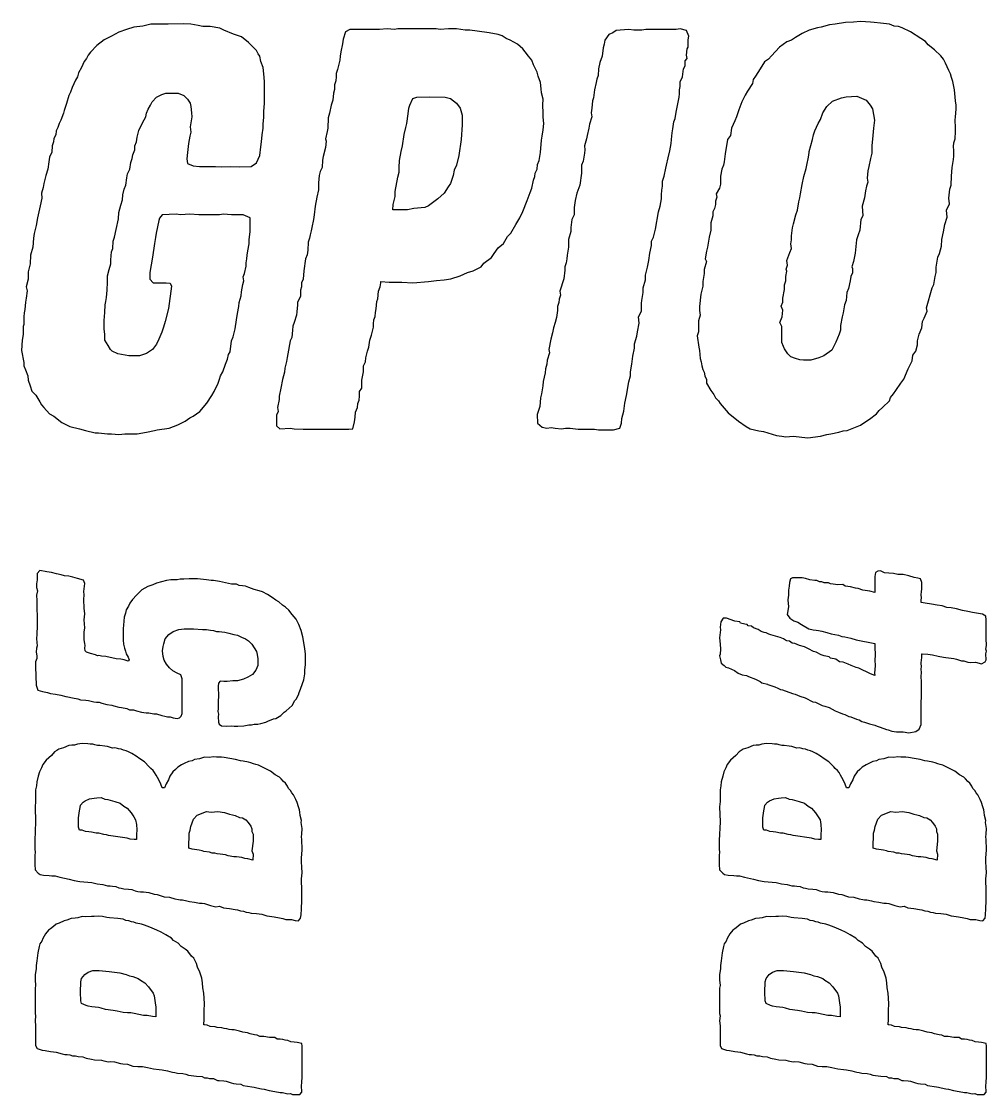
# Model space of a CAD drawing. Extents: x 21.5 to 68.8, y -31.2 to -10.6.
# Drawn here: x 46.839 to 50.42, y -31.173 to -27.191 of the extents above; entities that cross this region are included whole.
import ezdxf

# ---------------------------------------------------------------- set-up
doc = ezdxf.new("R2010")
doc.units = 0
doc.layers.add('Special_Silkscreen_Paths', color=7, linetype='CONTINUOUS')

msp = doc.modelspace()

# ---------------------------------------------------------------- linework, layer by layer
at = {"layer": 'Special_Silkscreen_Paths', "color": 7}
for points in [[(49.757464, -28.735689), (49.804031, -28.729339), (49.827314, -28.722989), (49.842131, -28.720872), (49.871764, -28.714522), (49.888697, -28.710289), (49.903514, -28.708172), (49.952198, -28.689122), (49.960664, -28.682772), (49.986064, -28.665839), (50.011464, -28.646789), (50.022048, -28.634089), (50.034748, -28.623505), (50.060148, -28.598105), (50.064381, -28.585405), (50.074964, -28.572705), (50.083431, -28.560005), (50.102481, -28.532488), (50.113064, -28.517672), (50.129998, -28.479572), (50.144815, -28.449938), (50.146931, -28.428772), (50.157515, -28.413955), (50.163865, -28.390672), (50.163865, -28.375855), (50.170215, -28.350455), (50.180798, -28.327171), (50.182915, -28.303888), (50.189265, -28.291188), (50.199848, -28.265788), (50.197731, -28.253088), (50.218898, -28.179005), (50.225248, -28.166304), (50.229481, -28.136671), (50.233715, -28.121854), (50.233715, -28.102804), (50.240065, -28.064704), (50.246415, -28.052004), (50.252765, -28.024488), (50.254881, -27.999088), (50.261231, -27.971571), (50.265465, -27.944054), (50.273931, -27.916537), (50.271815, -27.891137), (50.282398, -27.867854), (50.280281, -27.846687), (50.284515, -27.812821), (50.288748, -27.798004), (50.290865, -27.764137), (50.292981, -27.732387), (50.297215, -27.702754), (50.299331, -27.690054), (50.299331, -27.668887), (50.297215, -27.65407), (50.299331, -27.64137), (50.303565, -27.626554), (50.305681, -27.599037), (50.305681, -27.58422), (50.303565, -27.556704), (50.305681, -27.544004), (50.307798, -27.516487), (50.307798, -27.50167), (50.305681, -27.484737), (50.301448, -27.44452), (50.295098, -27.41277), (50.290865, -27.397953), (50.286631, -27.385253), (50.280281, -27.372553), (50.267581, -27.345037), (50.261231, -27.33022), (50.250648, -27.31752), (50.227365, -27.296353), (50.204081, -27.277303), (50.193498, -27.264603), (50.176565, -27.25402), (50.138464, -27.22862), (50.106714, -27.213803), (50.094014, -27.20957), (50.077081, -27.207453), (50.060148, -27.201103), (50.026281, -27.19687), (50.002998, -27.194753), (49.990298, -27.192636), (49.952198, -27.19052), (49.926797, -27.192636), (49.897164, -27.194753), (49.859064, -27.201103), (49.837897, -27.20322), (49.806147, -27.211686), (49.793447, -27.213803), (49.761697, -27.22227), (49.736297, -27.23497), (49.710897, -27.249786), (49.69608, -27.26037), (49.679147, -27.26672), (49.65163, -27.28577), (49.621997, -27.31752), (49.611414, -27.33022), (49.596597, -27.340803), (49.579664, -27.366203), (49.56273, -27.39372), (49.554264, -27.40642), (49.552147, -27.421237), (49.533097, -27.448753), (49.52463, -27.46357), (49.51193, -27.48897), (49.501347, -27.518603), (49.49288, -27.544004), (49.48653, -27.55882), (49.47383, -27.586337), (49.469597, -27.613854), (49.459013, -27.62867), (49.450547, -27.681587), (49.446313, -27.71122), (49.444197, -27.72392), (49.437847, -27.738737), (49.433613, -27.764137), (49.433613, -27.793771), (49.42938, -27.808587), (49.41668, -27.829754), (49.418797, -27.842454), (49.414563, -27.857271), (49.414563, -27.869971), (49.41033, -27.884787), (49.40398, -27.897487), (49.40398, -27.912304), (49.39763, -27.937704), (49.39763, -27.965221), (49.39128, -27.990621), (49.38493, -28.028721), (49.380697, -28.043538), (49.376463, -28.071054), (49.380697, -28.081638), (49.37223, -28.111271), (49.37223, -28.126088), (49.367997, -28.155721), (49.367997, -28.172655), (49.35953, -28.202288), (49.355297, -28.248855), (49.355297, -28.263671), (49.357413, -28.280605), (49.351063, -28.301771), (49.351063, -28.341988), (49.34683, -28.356805), (49.35318, -28.399138), (49.355297, -28.411838), (49.357413, -28.441472), (49.361647, -28.454172), (49.363763, -28.468988), (49.367997, -28.481688), (49.37223, -28.492272), (49.374347, -28.504972), (49.380697, -28.519788), (49.380697, -28.532488), (49.39763, -28.560005), (49.408213, -28.574822), (49.414563, -28.587522), (49.425147, -28.598105), (49.431497, -28.608689), (49.46113, -28.642555), (49.49923, -28.674305), (49.528864, -28.693355), (49.54368, -28.701822), (49.57543, -28.710289), (49.592364, -28.712405), (49.641047, -28.727222), (49.660097, -28.729339), (49.674914, -28.731455), (49.70243, -28.729339)], [(47.200533, -28.722989), (47.2217, -28.720872), (47.268267, -28.720872), (47.302134, -28.714522), (47.331767, -28.708172), (47.34235, -28.706055), (47.3868, -28.699705), (47.41855, -28.687005), (47.446067, -28.674305), (47.463, -28.661605), (47.4757, -28.655255), (47.501101, -28.638322), (47.526501, -28.606572), (47.545551, -28.579055), (47.554017, -28.564238), (47.568834, -28.532488), (47.573067, -28.517672), (47.577301, -28.504972), (47.585767, -28.490155), (47.596351, -28.462638), (47.602701, -28.443588), (47.606934, -28.426655), (47.613284, -28.416072), (47.617517, -28.375855), (47.623867, -28.361038), (47.632334, -28.331405), (47.636567, -28.297538), (47.640801, -28.274255), (47.645034, -28.248855), (47.647151, -28.234038), (47.653501, -28.208638), (47.655617, -28.193821), (47.659851, -28.166304), (47.664084, -28.153604), (47.661967, -28.138788), (47.666201, -28.126088), (47.672551, -28.098571), (47.672551, -28.085871), (47.674667, -28.071054), (47.676784, -28.058354), (47.678901, -28.041421), (47.683134, -28.016021), (47.683134, -27.999088), (47.687367, -27.971571), (47.687367, -27.918654), (47.661967, -27.908071), (47.617517, -27.908071), (47.587884, -27.905954), (47.573067, -27.908071), (47.496867, -27.908071), (47.463, -27.905954), (47.429134, -27.908071), (47.4122, -27.905954), (47.3614, -27.908071), (47.350817, -27.920771), (47.3487, -27.929237), (47.338117, -27.975804), (47.336, -27.992738), (47.331767, -28.013904), (47.325417, -28.064704), (47.314834, -28.121854), (47.314834, -28.147254), (47.327534, -28.159954), (47.376217, -28.159954), (47.391034, -28.162071), (47.395267, -28.172655), (47.384684, -28.255205), (47.371984, -28.303888), (47.365634, -28.325055), (47.359284, -28.344105), (47.3487, -28.369505), (47.340234, -28.388555), (47.325417, -28.407605), (47.302134, -28.422422), (47.276734, -28.430888), (47.236517, -28.430888), (47.1963, -28.424538), (47.175133, -28.413955), (47.168783, -28.407605), (47.160317, -28.392788), (47.147617, -28.373738), (47.147617, -28.352571), (47.1455, -28.331405), (47.1455, -28.299655), (47.147617, -28.270021), (47.149733, -28.242505), (47.15185, -28.229805), (47.153967, -28.214988), (47.156083, -28.187471), (47.1582, -28.157838), (47.1582, -28.134554), (47.16455, -28.111271), (47.1709, -28.090104), (47.1709, -28.075288), (47.173017, -28.045654), (47.17725, -28.032954), (47.179367, -28.005438), (47.1836, -27.990621), (47.18995, -27.963104), (47.198417, -27.922887), (47.200533, -27.899604), (47.206883, -27.872087), (47.213233, -27.853037), (47.21535, -27.833987), (47.219583, -27.812821), (47.225933, -27.798004), (47.230167, -27.770487), (47.232283, -27.755671), (47.24075, -27.738737), (47.244983, -27.713337), (47.249217, -27.69852), (47.251333, -27.68582), (47.2598, -27.66677), (47.2598, -27.651954), (47.26615, -27.637137), (47.268267, -27.620204), (47.274617, -27.594804), (47.287317, -27.567287), (47.300017, -27.544004), (47.302134, -27.531303), (47.308484, -27.516487), (47.31695, -27.50167), (47.3233, -27.48897), (47.340234, -27.472037), (47.359284, -27.461453), (47.3741, -27.45722), (47.420667, -27.45722), (47.441834, -27.465687), (47.454534, -27.478387), (47.465117, -27.493203), (47.467234, -27.505903), (47.46935, -27.529187), (47.471467, -27.544004), (47.465117, -27.582104), (47.467234, -27.601154), (47.463, -27.61597), (47.458767, -27.643487), (47.454534, -27.677354), (47.452417, -27.700637), (47.454534, -27.71757), (47.4757, -27.726037), (47.498984, -27.728154), (47.558251, -27.728154), (47.579417, -27.73027), (47.613284, -27.728154), (47.649267, -27.73027), (47.691601, -27.728154), (47.710651, -27.715454), (47.723351, -27.687937), (47.727584, -27.656187), (47.729701, -27.637137), (47.731818, -27.611737), (47.736051, -27.586337), (47.736051, -27.57152), (47.738168, -27.54612), (47.738168, -27.522837), (47.740284, -27.49532), (47.740284, -27.41277), (47.738168, -27.385253), (47.736051, -27.36197), (47.727584, -27.338687), (47.723351, -27.319636), (47.717001, -27.31117), (47.710651, -27.29847), (47.681017, -27.268836), (47.655617, -27.24767), (47.625984, -27.237086), (47.590001, -27.22227), (47.575184, -27.21592), (47.539201, -27.20957), (47.511684, -27.20957), (47.494751, -27.205336), (47.467234, -27.201103), (47.439717, -27.198986), (47.382567, -27.201103), (47.319067, -27.201103), (47.289434, -27.207453), (47.255567, -27.211686), (47.22805, -27.220153), (47.200533, -27.230736), (47.173017, -27.245553), (47.1455, -27.258253), (47.117983, -27.27942), (47.0947, -27.30482), (47.086233, -27.315403), (47.079883, -27.328103), (47.071417, -27.338687), (47.060833, -27.36197), (47.05025, -27.38102), (47.046016, -27.395837), (47.039666, -27.408537), (47.026966, -27.436053), (47.020616, -27.452987), (47.014266, -27.465687), (47.0058, -27.49532), (46.997333, -27.52072), (46.995216, -27.531303), (46.984633, -27.556704), (46.978283, -27.569404), (46.97405, -27.58422), (46.9677, -27.59692), (46.965583, -27.611737), (46.959233, -27.624437), (46.957116, -27.637137), (46.952883, -27.651954), (46.950766, -27.675237), (46.9423, -27.694287), (46.940183, -27.71122), (46.93595, -27.738737), (46.9296, -27.762021), (46.921133, -27.791654), (46.919016, -27.806471), (46.912666, -27.827637), (46.914783, -27.846687), (46.908433, -27.874204), (46.89785, -27.918654), (46.893616, -27.948287), (46.88515, -27.977921), (46.883033, -27.994854), (46.880916, -28.028721), (46.87245, -28.058354), (46.870333, -28.090104), (46.863983, -28.119738), (46.863983, -28.147254), (46.855516, -28.174771), (46.85975, -28.189588), (46.855516, -28.217105), (46.8534, -28.231921), (46.851283, -28.259438), (46.849166, -28.272138), (46.84705, -28.286955), (46.84705, -28.314471), (46.844933, -28.322938), (46.844933, -28.352571), (46.840699, -28.373738), (46.838583, -28.411838), (46.84705, -28.456288), (46.84705, -28.468988), (46.8534, -28.483805), (46.861866, -28.504972), (46.863983, -28.521905), (46.870333, -28.543072), (46.876683, -28.562122), (46.8915, -28.576938), (46.906316, -28.602339), (46.912666, -28.612922), (46.921133, -28.623505), (46.9423, -28.646789), (46.959233, -28.655255), (46.988866, -28.678539), (47.0185, -28.693355), (47.054483, -28.701822), (47.07565, -28.708172), (47.111633, -28.716639), (47.124333, -28.716639), (47.1582, -28.720872), (47.173017, -28.720872)], [(47.884218, -28.703939), (48.053551, -28.703939), (48.068368, -28.701822), (48.074718, -28.676422), (48.076835, -28.659489), (48.078951, -28.640439), (48.085301, -28.623505), (48.087418, -28.608689), (48.091651, -28.595989), (48.093768, -28.581172), (48.093768, -28.564238), (48.102235, -28.551538), (48.102235, -28.521905), (48.108585, -28.490155), (48.108585, -28.468988), (48.114935, -28.454172), (48.117051, -28.439355), (48.123401, -28.413955), (48.127635, -28.399138), (48.131868, -28.373738), (48.138218, -28.354688), (48.144568, -28.325055), (48.144568, -28.312355), (48.146685, -28.297538), (48.150918, -28.284838), (48.153035, -28.270021), (48.155151, -28.257321), (48.157268, -28.229805), (48.161501, -28.219221), (48.163618, -28.191705), (48.169968, -28.174771), (48.172085, -28.159954), (48.172085, -28.155721), (48.203835, -28.157838), (48.250401, -28.157838), (48.290618, -28.159954), (48.349885, -28.155721), (48.379518, -28.151488), (48.407035, -28.149371), (48.432435, -28.145138), (48.466302, -28.134554), (48.493819, -28.121854), (48.514985, -28.115504), (48.544619, -28.100688), (48.555202, -28.087988), (48.582719, -28.066821), (48.593302, -28.052004), (48.608119, -28.030838), (48.627169, -28.013904), (48.641985, -27.988504), (48.654685, -27.975804), (48.673735, -27.944054), (48.688552, -27.918654), (48.699136, -27.895371), (48.716069, -27.855154), (48.726652, -27.825521), (48.733002, -27.808587), (48.739352, -27.778954), (48.743586, -27.766254), (48.745702, -27.753554), (48.752052, -27.738737), (48.754169, -27.721804), (48.760519, -27.706987), (48.764752, -27.677354), (48.768986, -27.630787), (48.771102, -27.61597), (48.775336, -27.592687), (48.777452, -27.569404), (48.775336, -27.54612), (48.775336, -27.531303), (48.773219, -27.499553), (48.775336, -27.478387), (48.768986, -27.455103), (48.766869, -27.440287), (48.764752, -27.417003), (48.756286, -27.39372), (48.752052, -27.378903), (48.739352, -27.351387), (48.733002, -27.334453), (48.720302, -27.319636), (48.707602, -27.302703), (48.699136, -27.29212), (48.680085, -27.275186), (48.652569, -27.26037), (48.637752, -27.25402), (48.622935, -27.243436), (48.608119, -27.239203), (48.574252, -27.232853), (48.529802, -27.226503), (48.502285, -27.22227), (48.485352, -27.22227), (48.453602, -27.218036), (48.423968, -27.218036), (48.392218, -27.220153), (48.377402, -27.218036), (48.235585, -27.218036), (48.222885, -27.220153), (48.195368, -27.218036), (48.167851, -27.220153), (48.057785, -27.220153), (48.040851, -27.22862), (48.032384, -27.256136), (48.030268, -27.27307), (48.023918, -27.302703), (48.021801, -27.319636), (48.019684, -27.334453), (48.011218, -27.36832), (48.006984, -27.383137), (48.006984, -27.395837), (48.004868, -27.410653), (48.000634, -27.42547), (48.000634, -27.442403), (47.996401, -27.45722), (47.994284, -27.48262), (47.987934, -27.50167), (47.981584, -27.531303), (47.977351, -27.548237), (47.975234, -27.586337), (47.973118, -27.599037), (47.966768, -27.626554), (47.968884, -27.63502), (47.966768, -27.658304), (47.958301, -27.69217), (47.956184, -27.70487), (47.954068, -27.732387), (47.947718, -27.747204), (47.943484, -27.762021), (47.941368, -27.789537), (47.941368, -27.814937), (47.935018, -27.842454), (47.928668, -27.876321), (47.924434, -27.908071), (47.922318, -27.925004), (47.915968, -27.954637), (47.913851, -27.967338), (47.909618, -27.982154), (47.907501, -27.994854), (47.903268, -28.009671), (47.901151, -28.039304), (47.899034, -28.056238), (47.892684, -28.071054), (47.886334, -28.115504), (47.884218, -28.147254), (47.877868, -28.159954), (47.877868, -28.174771), (47.873634, -28.187471), (47.873634, -28.210755), (47.863051, -28.231921), (47.863051, -28.242505), (47.860934, -28.267905), (47.858818, -28.280605), (47.850351, -28.308121), (47.846118, -28.320821), (47.844001, -28.335638), (47.841884, -28.363155), (47.835534, -28.375855), (47.827067, -28.424538), (47.824951, -28.437238), (47.822834, -28.452055), (47.816484, -28.477455), (47.814367, -28.492272), (47.808017, -28.519788), (47.801667, -28.551538), (47.795317, -28.581172), (47.795317, -28.593872), (47.788967, -28.623505), (47.791084, -28.638322), (47.784734, -28.651022), (47.784734, -28.691239), (47.797434, -28.701822), (47.835534, -28.699705), (47.850351, -28.701822)], [(48.980649, -28.706055), (49.035682, -28.706055), (49.058966, -28.699705), (49.065316, -28.680655), (49.067432, -28.663722), (49.073782, -28.636205), (49.078016, -28.606572), (49.084366, -28.579055), (49.092832, -28.528255), (49.099182, -28.504972), (49.099182, -28.490155), (49.103416, -28.462638), (49.107649, -28.433005), (49.113999, -28.403372), (49.113999, -28.386438), (49.122466, -28.358921), (49.124583, -28.341988), (49.130933, -28.310238), (49.128816, -28.286955), (49.139399, -28.265788), (49.139399, -28.236155), (49.141516, -28.225571), (49.145749, -28.195938), (49.145749, -28.179005), (49.154216, -28.149371), (49.154216, -28.132438), (49.162683, -28.102804), (49.166916, -28.077404), (49.171149, -28.049888), (49.177499, -28.022371), (49.177499, -28.005438), (49.183849, -27.990621), (49.192316, -27.960988), (49.202899, -27.897487), (49.209249, -27.876321), (49.213483, -27.848804), (49.213483, -27.833987), (49.215599, -27.817054), (49.217716, -27.802237), (49.217716, -27.783187), (49.224066, -27.764137), (49.230416, -27.734504), (49.232533, -27.72392), (49.238883, -27.696404), (49.245233, -27.671004), (49.249466, -27.643487), (49.251583, -27.62867), (49.253699, -27.60327), (49.255816, -27.588454), (49.260049, -27.563054), (49.264283, -27.550354), (49.268516, -27.52707), (49.279099, -27.472037), (49.281216, -27.459337), (49.281216, -27.44452), (49.283333, -27.43182), (49.283333, -27.414887), (49.291799, -27.395837), (49.296033, -27.366203), (49.302383, -27.35562), (49.302383, -27.33657), (49.308733, -27.328103), (49.306616, -27.315403), (49.308733, -27.29212), (49.312966, -27.28577), (49.312966, -27.258253), (49.315083, -27.245553), (49.306616, -27.224386), (49.283333, -27.218036), (49.268516, -27.220153), (49.156333, -27.220153), (49.141516, -27.22227), (49.111883, -27.22227), (49.092832, -27.220153), (49.061082, -27.22227), (49.046266, -27.224386), (49.033566, -27.232853), (49.018749, -27.239203), (49.003932, -27.26037), (49.001816, -27.275186), (48.997582, -27.287886), (48.993349, -27.319636), (48.984882, -27.34292), (48.980649, -27.366203), (48.978532, -27.391603), (48.974299, -27.404303), (48.972182, -27.417003), (48.965832, -27.44452), (48.961599, -27.474153), (48.957366, -27.484737), (48.955249, -27.512253), (48.953132, -27.529187), (48.955249, -27.544004), (48.946782, -27.57152), (48.944666, -27.586337), (48.938316, -27.613854), (48.936199, -27.626554), (48.927732, -27.651954), (48.929849, -27.66677), (48.927732, -27.67947), (48.923499, -27.709104), (48.917149, -27.72392), (48.917149, -27.753554), (48.910799, -27.798004), (48.900216, -27.827637), (48.893865, -27.855154), (48.889632, -27.880554), (48.889632, -27.908071), (48.881165, -27.925004), (48.876932, -27.954637), (48.876932, -27.969454), (48.868465, -27.999088), (48.868465, -28.028721), (48.864232, -28.058354), (48.862115, -28.071054), (48.859999, -28.085871), (48.855765, -28.100688), (48.855765, -28.113388), (48.851532, -28.145138), (48.836715, -28.191705), (48.838832, -28.206521), (48.834599, -28.221338), (48.832482, -28.234038), (48.828249, -28.248855), (48.828249, -28.263671), (48.824015, -28.289071), (48.819782, -28.308121), (48.813432, -28.327171), (48.809199, -28.346221), (48.802849, -28.369505), (48.796499, -28.407605), (48.798615, -28.420305), (48.790149, -28.447822), (48.788032, -28.462638), (48.783799, -28.479572), (48.781682, -28.494388), (48.775332, -28.526138), (48.773215, -28.543072), (48.768982, -28.572705), (48.764749, -28.587522), (48.762632, -28.619272), (48.752049, -28.648905), (48.754165, -28.680655), (48.771099, -28.695472), (48.788032, -28.699705), (48.804965, -28.697589), (48.819782, -28.699705), (48.843065, -28.701822), (48.857882, -28.699705), (48.874815, -28.699705), (48.904449, -28.703939), (48.965832, -28.703939)], [(48.216535, -27.889021), (48.218651, -27.869971), (48.225001, -27.840337), (48.225001, -27.821287), (48.235585, -27.768371), (48.239818, -27.749321), (48.239818, -27.732387), (48.241935, -27.706987), (48.248285, -27.67312), (48.252518, -27.651954), (48.258868, -27.60962), (48.265218, -27.58422), (48.269452, -27.569404), (48.273685, -27.53342), (48.275802, -27.512253), (48.280035, -27.50167), (48.290618, -27.47627), (48.305435, -27.472037), (48.354118, -27.46992), (48.411268, -27.472037), (48.430318, -27.47627), (48.453602, -27.493203), (48.466302, -27.512253), (48.474769, -27.537654), (48.474769, -27.573637), (48.470535, -27.62867), (48.462068, -27.687937), (48.453602, -27.72392), (48.445135, -27.74297), (48.440902, -27.762021), (48.430318, -27.791654), (48.421852, -27.804354), (48.407035, -27.827637), (48.383752, -27.848804), (48.349885, -27.874204), (48.335068, -27.880554), (48.294852, -27.884787), (48.271568, -27.889021)], [(49.740531, -28.447822), (49.727831, -28.445705), (49.710897, -28.441472), (49.693964, -28.435122), (49.68338, -28.424538), (49.67068, -28.405488), (49.666447, -28.397022), (49.660097, -28.382205), (49.660097, -28.322938), (49.653747, -28.308121), (49.662214, -28.286955), (49.66433, -28.261555), (49.65798, -28.246738), (49.66433, -28.231921), (49.66433, -28.217105), (49.67068, -28.185355), (49.67068, -28.168421), (49.674914, -28.153604), (49.674914, -28.136671), (49.679147, -28.117621), (49.67703, -28.109154), (49.681264, -28.094338), (49.679147, -28.077404), (49.68973, -28.047771), (49.69608, -28.032954), (49.693964, -28.016021), (49.69608, -28.001204), (49.69608, -27.986388), (49.700314, -27.956754), (49.704547, -27.941937), (49.713014, -27.908071), (49.719364, -27.891137), (49.723597, -27.859387), (49.727831, -27.844571), (49.729947, -27.829754), (49.736297, -27.795887), (49.742647, -27.766254), (49.751114, -27.73662), (49.753231, -27.72392), (49.759581, -27.694287), (49.761697, -27.677354), (49.761697, -27.67312), (49.774397, -27.62867), (49.778631, -27.611737), (49.782864, -27.59692), (49.795564, -27.569404), (49.804031, -27.554587), (49.812497, -27.529187), (49.827314, -27.505903), (49.848481, -27.486853), (49.882347, -27.474153), (49.899281, -27.46992), (49.939498, -27.467803), (49.973364, -27.48262), (49.988181, -27.50167), (49.996648, -27.51437), (50.005114, -27.556704), (50.000881, -27.586337), (49.998764, -27.613854), (49.994531, -27.651954), (49.994531, -27.67947), (49.990298, -27.69852), (49.983948, -27.728154), (49.979714, -27.745087), (49.977598, -27.772604), (49.979714, -27.787421), (49.975481, -27.802237), (49.971248, -27.819171), (49.967014, -27.844571), (49.958548, -27.876321), (49.960664, -27.912304), (49.954314, -27.925004), (49.950081, -27.965221), (49.943731, -27.982154), (49.937381, -28.001204), (49.933148, -28.049888), (49.926797, -28.081638), (49.920447, -28.100688), (49.922564, -28.107038), (49.922564, -28.123971), (49.916214, -28.136671), (49.914097, -28.153604), (49.907747, -28.181121), (49.901397, -28.195938), (49.899281, -28.225571), (49.892931, -28.242505), (49.888697, -28.272138), (49.884464, -28.286955), (49.878114, -28.318705), (49.878114, -28.335638), (49.873881, -28.350455), (49.861181, -28.380088), (49.846364, -28.409722), (49.816731, -28.430888), (49.797681, -28.439355), (49.768047, -28.447822)], [(47.893111, -29.578124), (47.893111, -29.538613), (47.890289, -29.517446), (47.883233, -29.473702), (47.876178, -29.451124), (47.867711, -29.428546), (47.857833, -29.408791), (47.843722, -29.391857), (47.831022, -29.374924), (47.818322, -29.363635), (47.807033, -29.35658), (47.794333, -29.34388), (47.783045, -29.338235), (47.768933, -29.328358), (47.752, -29.317069), (47.733656, -29.307191), (47.720956, -29.302958), (47.702611, -29.298724), (47.682856, -29.291669), (47.670156, -29.286024), (47.658867, -29.284613), (47.646167, -29.283202), (47.636289, -29.278969), (47.617945, -29.278969), (47.595367, -29.273324), (47.5742, -29.269091), (47.551622, -29.264858), (47.543156, -29.264858), (47.524811, -29.262035), (47.492356, -29.259213), (47.461311, -29.259213), (47.441556, -29.260624), (47.427445, -29.260624), (47.416156, -29.262035), (47.393578, -29.262035), (47.376645, -29.264858), (47.3583, -29.270502), (47.339956, -29.274735), (47.325845, -29.281791), (47.3075, -29.287435), (47.284923, -29.300135), (47.265167, -29.319891), (47.251056, -29.335413), (47.241178, -29.349524), (47.235534, -29.360813), (47.227067, -29.373513), (47.224245, -29.386213), (47.220012, -29.401735), (47.217189, -29.431369), (47.215778, -29.442657), (47.215778, -29.486402), (47.217189, -29.501924), (47.221423, -29.516035), (47.224245, -29.527324), (47.227067, -29.537202), (47.234123, -29.549902), (47.238356, -29.55978), (47.234123, -29.564013), (47.220012, -29.55978), (47.207312, -29.556957), (47.190378, -29.555546), (47.152278, -29.54708), (47.135345, -29.545668), (47.125467, -29.542846), (47.121234, -29.544257), (47.112767, -29.541435), (47.094423, -29.535791), (47.080312, -29.531557), (47.074667, -29.525913), (47.073256, -29.516035), (47.074667, -29.506157), (47.073256, -29.499102), (47.071845, -29.484991), (47.071845, -29.456769), (47.073256, -29.441246), (47.071845, -29.411613), (47.073256, -29.389035), (47.071845, -29.367869), (47.070434, -29.335413), (47.071845, -29.31848), (47.070434, -29.30578), (47.073256, -29.276146), (47.069023, -29.263446), (47.046445, -29.257802), (47.029512, -29.252158), (47.01399, -29.249335), (46.998467, -29.247924), (46.985767, -29.243691), (46.968834, -29.240869), (46.95049, -29.235224), (46.932145, -29.232402), (46.906745, -29.228169), (46.896867, -29.239458), (46.896867, -29.262035), (46.894045, -29.277558), (46.894045, -29.291669), (46.898279, -29.302958), (46.894045, -29.319891), (46.895456, -29.339646), (46.895456, -29.373513), (46.896867, -29.393269), (46.896867, -29.444069), (46.895456, -29.452535), (46.895456, -29.465235), (46.894045, -29.480757), (46.895456, -29.494868), (46.896867, -29.507568), (46.894045, -29.516035), (46.892634, -29.531557), (46.895456, -29.544257), (46.895456, -29.554135), (46.891223, -29.566835), (46.891223, -29.58518), (46.892634, -29.652913), (46.89969, -29.672668), (46.916623, -29.676902), (46.934967, -29.681135), (46.946256, -29.683957), (46.964601, -29.686779), (46.984356, -29.691013), (47.002701, -29.695246), (47.011167, -29.696657), (47.028101, -29.700891), (47.047856, -29.703713), (47.057734, -29.707946), (47.07749, -29.709357), (47.087367, -29.710768), (47.107123, -29.715002), (47.117001, -29.716413), (47.126878, -29.716413), (47.136756, -29.720646), (47.155101, -29.724879), (47.173445, -29.727702), (47.181912, -29.730524), (47.200256, -29.734757), (47.210134, -29.736168), (47.229889, -29.740402), (47.239767, -29.744635), (47.253878, -29.744635), (47.265167, -29.748868), (47.283512, -29.753102), (47.301856, -29.755924), (47.311734, -29.755924), (47.330078, -29.760157), (47.339956, -29.760157), (47.359712, -29.765802), (47.371, -29.768624), (47.380878, -29.771446), (47.390756, -29.771446), (47.402045, -29.774268), (47.416156, -29.77709), (47.424623, -29.774268), (47.431678, -29.768624), (47.4345, -29.758746), (47.4345, -29.630335), (47.430267, -29.614813), (47.416156, -29.609168), (47.400634, -29.600702), (47.387934, -29.589413), (47.376645, -29.575302), (47.368178, -29.561191), (47.363945, -29.54708), (47.362534, -29.525913), (47.363945, -29.510391), (47.366767, -29.500513), (47.372412, -29.482169), (47.385112, -29.465235), (47.402045, -29.453946), (47.423211, -29.446891), (47.442967, -29.444069), (47.476834, -29.444069), (47.5107, -29.446891), (47.524811, -29.446891), (47.540334, -29.449713), (47.551622, -29.451124), (47.562911, -29.453946), (47.572789, -29.453946), (47.582667, -29.455357), (47.593956, -29.456769), (47.608067, -29.461002), (47.626411, -29.465235), (47.640522, -29.468057), (47.654634, -29.475113), (47.670156, -29.482169), (47.681445, -29.489224), (47.694145, -29.501924), (47.702611, -29.514624), (47.711078, -29.528735), (47.7139, -29.540024), (47.715311, -29.555546), (47.715311, -29.580946), (47.708256, -29.59788), (47.695556, -29.613402), (47.678622, -29.62328), (47.6631, -29.631746), (47.640522, -29.637391), (47.623589, -29.637391), (47.602422, -29.640213), (47.589722, -29.640213), (47.575611, -29.638802), (47.569967, -29.645857), (47.568556, -29.657146), (47.568556, -29.665613), (47.569967, -29.688191), (47.569967, -29.698068), (47.568556, -29.709357), (47.568556, -29.740402), (47.567145, -29.751691), (47.569967, -29.761568), (47.568556, -29.771446), (47.569967, -29.791202), (47.572789, -29.798257), (47.581256, -29.803902), (47.5996, -29.805313), (47.616534, -29.803902), (47.627822, -29.805313), (47.641934, -29.805313), (47.664511, -29.803902), (47.682856, -29.801079), (47.692733, -29.801079), (47.702611, -29.798257), (47.715311, -29.798257), (47.7266, -29.795435), (47.744945, -29.791202), (47.753411, -29.786968), (47.774578, -29.778502), (47.783045, -29.77709), (47.801389, -29.765802), (47.814089, -29.753102), (47.821144, -29.748868), (47.843722, -29.729113), (47.8536, -29.710768), (47.857833, -29.705124), (47.8663, -29.689602), (47.869122, -29.681135), (47.874767, -29.668435), (47.881822, -29.647268), (47.886056, -29.633157), (47.890289, -29.611991), (47.890289, -29.596468)], [(50.016834, -29.23099), (50.008367, -29.235224), (50.005545, -29.250746), (50.005545, -29.310013), (49.9872, -29.304368), (49.978734, -29.302957), (49.9618, -29.301546), (49.943456, -29.29449), (49.933578, -29.293079), (49.915234, -29.288846), (49.895478, -29.286024), (49.887012, -29.280379), (49.868667, -29.28179), (49.851734, -29.278968), (49.841856, -29.277557), (49.833389, -29.273324), (49.817867, -29.273324), (49.8094, -29.270501), (49.800934, -29.270501), (49.791056, -29.264857), (49.782589, -29.264857), (49.764245, -29.262035), (49.748723, -29.257801), (49.736023, -29.254979), (49.700745, -29.254979), (49.692278, -29.259213), (49.689456, -29.271913), (49.688045, -29.286024), (49.685223, -29.301546), (49.685223, -29.31989), (49.682401, -29.336824), (49.685223, -29.362224), (49.680989, -29.391857), (49.690867, -29.404557), (49.704978, -29.414435), (49.720501, -29.420079), (49.733201, -29.428546), (49.761423, -29.444068), (49.776945, -29.448301), (49.788234, -29.449712), (49.7967, -29.451124), (49.8094, -29.452535), (49.827745, -29.458179), (49.843267, -29.462412), (49.871489, -29.468057), (49.882778, -29.47229), (49.894067, -29.473701), (49.916645, -29.479346), (49.9364, -29.48499), (50.005545, -29.499101), (50.005545, -29.51039), (50.006956, -29.542846), (50.005545, -29.559779), (50.006956, -29.582357), (50.004134, -29.609168), (50.005545, -29.617634), (49.990023, -29.61199), (49.946278, -29.590823), (49.9364, -29.588001), (49.918056, -29.580946), (49.906767, -29.575301), (49.888423, -29.568246), (49.874312, -29.566835), (49.861612, -29.556957), (49.841856, -29.552723), (49.836212, -29.54849), (49.817867, -29.544257), (49.806578, -29.541435), (49.788234, -29.531557), (49.778356, -29.528735), (49.760012, -29.518857), (49.744489, -29.511801), (49.726145, -29.506157), (49.709212, -29.499101), (49.699334, -29.49769), (49.689456, -29.490635), (49.679578, -29.489223), (49.673934, -29.486401), (49.666878, -29.482168), (49.654178, -29.476523), (49.620312, -29.466646), (49.611845, -29.463824), (49.601967, -29.45959), (49.594912, -29.458179), (49.583623, -29.453946), (49.572334, -29.44689), (49.555401, -29.441246), (49.548345, -29.43419), (49.535645, -29.432779), (49.531412, -29.428546), (49.522945, -29.427135), (49.507423, -29.422901), (49.504601, -29.418668), (49.486256, -29.415846), (49.455212, -29.404557), (49.442512, -29.404557), (49.434045, -29.418668), (49.431223, -29.438424), (49.432634, -29.448301), (49.429812, -29.477935), (49.431223, -29.501923), (49.432634, -29.520268), (49.431223, -29.538612), (49.429812, -29.544257), (49.432634, -29.559779), (49.435456, -29.572479), (49.446745, -29.580946), (49.45239, -29.58659), (49.462267, -29.589412), (49.484845, -29.59929), (49.498956, -29.609168), (49.513067, -29.614812), (49.530001, -29.617634), (49.537056, -29.621868), (49.562456, -29.631746), (49.580801, -29.640212), (49.586445, -29.644446), (49.607612, -29.65009), (49.609023, -29.651501), (49.627367, -29.657146), (49.634423, -29.659968), (49.645712, -29.664201), (49.655589, -29.669846), (49.662645, -29.671257), (49.700745, -29.683957), (49.710623, -29.686779), (49.727556, -29.693834), (49.747312, -29.70089), (49.775534, -29.715001), (49.785412, -29.716412), (49.810812, -29.729112), (49.820689, -29.731934), (49.836212, -29.736168), (49.858789, -29.748868), (49.871489, -29.753101), (49.8856, -29.760157), (49.894067, -29.762979), (49.909589, -29.770034), (49.916645, -29.771445), (49.937811, -29.779912), (49.947689, -29.782734), (49.957567, -29.788379), (49.967445, -29.791201), (49.985789, -29.796845), (50.005545, -29.80249), (50.014011, -29.805312), (50.0253, -29.809545), (50.049289, -29.818012), (50.054934, -29.819423), (50.069045, -29.823657), (50.085978, -29.826479), (50.111378, -29.826479), (50.132545, -29.830712), (50.157945, -29.825068), (50.170645, -29.816601), (50.1777, -29.799668), (50.1777, -29.720646), (50.179111, -29.693834), (50.179111, -29.643034), (50.1777, -29.619046), (50.179111, -29.609168), (50.1777, -29.592235), (50.179111, -29.58659), (50.1777, -29.571068), (50.180522, -29.551312), (50.180522, -29.537201), (50.181934, -29.537201), (50.2031, -29.538612), (50.220033, -29.541435), (50.2412, -29.545668), (50.260956, -29.549901), (50.269422, -29.551312), (50.299056, -29.554135), (50.308933, -29.556957), (50.327278, -29.562601), (50.335745, -29.562601), (50.351267, -29.568246), (50.359733, -29.569657), (50.379489, -29.568246), (50.402067, -29.57389), (50.414767, -29.566835), (50.419, -29.559779), (50.417589, -29.537201), (50.420411, -29.527323), (50.417589, -29.520268), (50.420411, -29.506157), (50.419, -29.480757), (50.419, -29.411612), (50.417589, -29.397501), (50.404889, -29.390446), (50.3682, -29.38339), (50.351267, -29.380568), (50.331511, -29.376335), (50.308933, -29.37069), (50.289178, -29.366457), (50.273656, -29.365046), (50.255311, -29.359401), (50.236967, -29.356579), (50.2158, -29.352346), (50.193222, -29.349524), (50.1777, -29.346701), (50.1777, -29.336824), (50.179111, -29.331179), (50.1777, -29.317068), (50.179111, -29.30719), (50.180522, -29.295901), (50.180522, -29.271913), (50.174878, -29.259213), (50.165, -29.25639), (50.1523, -29.253568), (50.132545, -29.247924), (50.111378, -29.242279), (50.091622, -29.242279), (50.074689, -29.239457), (50.057756, -29.238046), (50.042234, -29.236635), (50.026711, -29.229579)], [(47.880411, -30.349999), (47.879, -30.328832), (47.879, -30.324599), (47.877589, -30.31331), (47.877589, -30.293555), (47.879, -30.282266), (47.880411, -30.263921), (47.879, -30.225821), (47.877589, -30.215943), (47.879, -30.206066), (47.880411, -30.184899), (47.876178, -30.163732), (47.877589, -30.155266), (47.873356, -30.136921), (47.871944, -30.124221), (47.870533, -30.115755), (47.8663, -30.104466), (47.862067, -30.088944), (47.856422, -30.077655), (47.852189, -30.067777), (47.847956, -30.060721), (47.842311, -30.053666), (47.836667, -30.043788), (47.829611, -30.036732), (47.825378, -30.028266), (47.818322, -30.016977), (47.811267, -30.011333), (47.8028, -30.001455), (47.795745, -29.994399), (47.780222, -29.985933), (47.763289, -29.973233), (47.718133, -29.950655), (47.708256, -29.947833), (47.699789, -29.94501), (47.689911, -29.942188), (47.681445, -29.939366), (47.661689, -29.935133), (47.651811, -29.933721), (47.633467, -29.929488), (47.6123, -29.925255), (47.591134, -29.922433), (47.581256, -29.921021), (47.562911, -29.921021), (47.550211, -29.91961), (47.5361, -29.922433), (47.517756, -29.921021), (47.499411, -29.926666), (47.481067, -29.929488), (47.4726, -29.933721), (47.458489, -29.936544), (47.442967, -29.943599), (47.433089, -29.949244), (47.418978, -29.95771), (47.410511, -29.966177), (47.400634, -29.974644), (47.389345, -29.991577), (47.3837, -30.004277), (47.375234, -30.019799), (47.369589, -30.03391), (47.361123, -30.03391), (47.355478, -30.02121), (47.348423, -30.004277), (47.338545, -29.987344), (47.3329, -29.977466), (47.327256, -29.97041), (47.318789, -29.963355), (47.313145, -29.956299), (47.2948, -29.937955), (47.277867, -29.926666), (47.263756, -29.916788), (47.248234, -29.90691), (47.235534, -29.901266), (47.227067, -29.897033), (47.217189, -29.89421), (47.208723, -29.891388), (47.198845, -29.889977), (47.194612, -29.888566), (47.184734, -29.885744), (47.176267, -29.887155), (47.157923, -29.88151), (47.148045, -29.880099), (47.129701, -29.877277), (47.121234, -29.877277), (47.111356, -29.874455), (47.10289, -29.873044), (47.093012, -29.873044), (47.084545, -29.871633), (47.063378, -29.870222), (47.046445, -29.873044), (47.035156, -29.875866), (47.025278, -29.875866), (47.01399, -29.877277), (46.994234, -29.885744), (46.977301, -29.891388), (46.970245, -29.895621), (46.961779, -29.901266), (46.95049, -29.913966), (46.930734, -29.93231), (46.918034, -29.947833), (46.91239, -29.960533), (46.905334, -29.974644), (46.901101, -29.991577), (46.895456, -30.012744), (46.894045, -30.026855), (46.891223, -30.042377), (46.891223, -30.08471), (46.889812, -30.104466), (46.891223, -30.16091), (46.888401, -30.230055), (46.888401, -30.259688), (46.889812, -30.27521), (46.888401, -30.283677), (46.888401, -30.318954), (46.889812, -30.33871), (46.901101, -30.35141), (46.908156, -30.355643), (46.920856, -30.358466), (46.942023, -30.359877), (46.951901, -30.361288), (46.96319, -30.361288), (46.981534, -30.365521), (47.015401, -30.373988), (47.033745, -30.378221), (47.054912, -30.382454), (47.100067, -30.385277), (47.119823, -30.390921), (47.140989, -30.393743), (47.149456, -30.395154), (47.157923, -30.397977), (47.167801, -30.397977), (47.176267, -30.399388), (47.188967, -30.400799), (47.200256, -30.405032), (47.208723, -30.406443), (47.218601, -30.409266), (47.235534, -30.410677), (47.248234, -30.412088), (47.260934, -30.416321), (47.270812, -30.419143), (47.280689, -30.420554), (47.291978, -30.420554), (47.311734, -30.423377), (47.331489, -30.429021), (47.342778, -30.430432), (47.361123, -30.436077), (47.368178, -30.438899), (47.387934, -30.44031), (47.407689, -30.445954), (47.4218, -30.448777), (47.427445, -30.450188), (47.435911, -30.450188), (47.452845, -30.454421), (47.462723, -30.455832), (47.481067, -30.458654), (47.499411, -30.462888), (47.509289, -30.462888), (47.517756, -30.464299), (47.529045, -30.467121), (47.540334, -30.471354), (47.560089, -30.475588), (47.5742, -30.474177), (47.588311, -30.479821), (47.610889, -30.482643), (47.632056, -30.485465), (47.640522, -30.486877), (47.651811, -30.49111), (47.6631, -30.492521), (47.672978, -30.495343), (47.682856, -30.496754), (47.691322, -30.499577), (47.711078, -30.500988), (47.730833, -30.50381), (47.749178, -30.509454), (47.759056, -30.510865), (47.775989, -30.513688), (47.795745, -30.51651), (47.808445, -30.519332), (47.819733, -30.523565), (47.8409, -30.523565), (47.855011, -30.526388), (47.8663, -30.527799), (47.874767, -30.517921), (47.876178, -30.505221), (47.877589, -30.484054), (47.877589, -30.472765), (47.879, -30.464299), (47.879, -30.406443), (47.877589, -30.383866), (47.877589, -30.372577)], [(50.420411, -30.349999), (50.419, -30.328832), (50.419, -30.324599), (50.417589, -30.31331), (50.417589, -30.293555), (50.419, -30.282266), (50.420411, -30.263921), (50.419, -30.225821), (50.417589, -30.215943), (50.419, -30.206066), (50.420411, -30.184899), (50.416178, -30.163732), (50.417589, -30.155266), (50.413356, -30.136921), (50.411944, -30.124221), (50.410533, -30.115755), (50.4063, -30.104466), (50.402067, -30.088944), (50.396422, -30.077655), (50.392189, -30.067777), (50.387956, -30.060721), (50.382311, -30.053666), (50.376667, -30.043788), (50.369611, -30.036732), (50.365378, -30.028266), (50.358322, -30.016977), (50.351267, -30.011333), (50.3428, -30.001455), (50.335745, -29.994399), (50.320222, -29.985933), (50.303289, -29.973233), (50.258133, -29.950655), (50.248256, -29.947833), (50.239789, -29.94501), (50.229911, -29.942188), (50.221445, -29.939366), (50.201689, -29.935133), (50.191811, -29.933721), (50.173467, -29.929488), (50.1523, -29.925255), (50.131134, -29.922433), (50.121256, -29.921021), (50.102911, -29.921021), (50.090211, -29.91961), (50.0761, -29.922433), (50.057756, -29.921021), (50.039411, -29.926666), (50.021067, -29.929488), (50.0126, -29.933721), (49.998489, -29.936544), (49.982967, -29.943599), (49.973089, -29.949244), (49.958978, -29.95771), (49.950511, -29.966177), (49.940634, -29.974644), (49.929345, -29.991577), (49.9237, -30.004277), (49.915234, -30.019799), (49.909589, -30.03391), (49.901123, -30.03391), (49.895478, -30.02121), (49.888423, -30.004277), (49.878545, -29.987344), (49.8729, -29.977466), (49.867256, -29.97041), (49.858789, -29.963355), (49.853145, -29.956299), (49.8348, -29.937955), (49.817867, -29.926666), (49.803756, -29.916788), (49.788234, -29.90691), (49.775534, -29.901266), (49.767067, -29.897033), (49.757189, -29.89421), (49.748723, -29.891388), (49.738845, -29.889977), (49.734612, -29.888566), (49.724734, -29.885744), (49.716267, -29.887155), (49.697923, -29.88151), (49.688045, -29.880099), (49.669701, -29.877277), (49.661234, -29.877277), (49.651356, -29.874455), (49.64289, -29.873044), (49.633012, -29.873044), (49.624545, -29.871633), (49.603378, -29.870222), (49.586445, -29.873044), (49.575156, -29.875866), (49.565278, -29.875866), (49.55399, -29.877277), (49.534234, -29.885744), (49.517301, -29.891388), (49.510245, -29.895621), (49.501779, -29.901266), (49.49049, -29.913966), (49.470734, -29.93231), (49.458034, -29.947833), (49.45239, -29.960533), (49.445334, -29.974644), (49.441101, -29.991577), (49.435456, -30.012744), (49.434045, -30.026855), (49.431223, -30.042377), (49.431223, -30.08471), (49.429812, -30.104466), (49.431223, -30.16091), (49.428401, -30.230055), (49.428401, -30.259688), (49.429812, -30.27521), (49.428401, -30.283677), (49.428401, -30.318954), (49.429812, -30.33871), (49.441101, -30.35141), (49.448156, -30.355643), (49.460856, -30.358466), (49.482023, -30.359877), (49.491901, -30.361288), (49.50319, -30.361288), (49.521534, -30.365521), (49.555401, -30.373988), (49.573745, -30.378221), (49.594912, -30.382454), (49.640067, -30.385277), (49.659823, -30.390921), (49.680989, -30.393743), (49.689456, -30.395154), (49.697923, -30.397977), (49.707801, -30.397977), (49.716267, -30.399388), (49.728967, -30.400799), (49.740256, -30.405032), (49.748723, -30.406443), (49.758601, -30.409266), (49.775534, -30.410677), (49.788234, -30.412088), (49.800934, -30.416321), (49.810812, -30.419143), (49.820689, -30.420554), (49.831978, -30.420554), (49.851734, -30.423377), (49.871489, -30.429021), (49.882778, -30.430432), (49.901123, -30.436077), (49.908178, -30.438899), (49.927934, -30.44031), (49.947689, -30.445954), (49.9618, -30.448777), (49.967445, -30.450188), (49.975911, -30.450188), (49.992845, -30.454421), (50.002723, -30.455832), (50.021067, -30.458654), (50.039411, -30.462888), (50.049289, -30.462888), (50.057756, -30.464299), (50.069045, -30.467121), (50.080334, -30.471354), (50.100089, -30.475588), (50.1142, -30.474177), (50.128311, -30.479821), (50.150889, -30.482643), (50.172056, -30.485465), (50.180522, -30.486877), (50.191811, -30.49111), (50.2031, -30.492521), (50.212978, -30.495343), (50.222856, -30.496754), (50.231322, -30.499577), (50.251078, -30.500988), (50.270833, -30.50381), (50.289178, -30.509454), (50.299056, -30.510865), (50.315989, -30.513688), (50.335745, -30.51651), (50.348445, -30.519332), (50.359733, -30.523565), (50.3809, -30.523565), (50.395011, -30.526388), (50.4063, -30.527799), (50.414767, -30.517921), (50.416178, -30.505221), (50.417589, -30.484054), (50.417589, -30.472765), (50.419, -30.464299), (50.419, -30.406443), (50.417589, -30.383866), (50.417589, -30.372577)], [(47.266578, -30.190543), (47.265167, -30.207477), (47.265167, -30.225821), (47.2567, -30.225821), (47.242589, -30.22441), (47.231301, -30.221588), (47.162156, -30.21171), (47.153689, -30.208888), (47.143812, -30.207477), (47.125467, -30.203243), (47.115589, -30.203243), (47.098656, -30.19901), (47.088778, -30.197599), (47.076078, -30.196188), (47.063378, -30.191955), (47.053501, -30.191955), (47.050678, -30.180666), (47.050678, -30.145388), (47.053501, -30.119988), (47.056323, -30.107288), (47.057734, -30.098821), (47.067612, -30.087532), (47.074667, -30.083299), (47.091601, -30.074832), (47.108534, -30.073421), (47.118412, -30.07201), (47.133934, -30.070599), (47.148045, -30.076244), (47.159334, -30.077655), (47.167801, -30.080477), (47.184734, -30.08471), (47.204489, -30.091766), (47.218601, -30.103055), (47.231301, -30.11011), (47.245412, -30.127044), (47.255289, -30.142566), (47.262345, -30.153855), (47.265167, -30.170788)], [(49.806578, -30.190543), (49.805167, -30.207477), (49.805167, -30.225821), (49.7967, -30.225821), (49.782589, -30.22441), (49.771301, -30.221588), (49.702156, -30.21171), (49.693689, -30.208888), (49.683812, -30.207477), (49.665467, -30.203243), (49.655589, -30.203243), (49.638656, -30.19901), (49.628778, -30.197599), (49.616078, -30.196188), (49.603378, -30.191955), (49.593501, -30.191955), (49.590678, -30.180666), (49.590678, -30.145388), (49.593501, -30.119988), (49.596323, -30.107288), (49.597734, -30.098821), (49.607612, -30.087532), (49.614667, -30.083299), (49.631601, -30.074832), (49.648534, -30.073421), (49.658412, -30.07201), (49.673934, -30.070599), (49.688045, -30.076244), (49.699334, -30.077655), (49.707801, -30.080477), (49.724734, -30.08471), (49.744489, -30.091766), (49.758601, -30.103055), (49.771301, -30.11011), (49.785412, -30.127044), (49.795289, -30.142566), (49.802345, -30.153855), (49.805167, -30.170788)], [(47.698378, -30.280855), (47.696967, -30.303432), (47.678622, -30.297788), (47.667334, -30.296377), (47.656045, -30.293555), (47.636289, -30.290732), (47.626411, -30.290732), (47.605245, -30.286499), (47.595367, -30.283677), (47.575611, -30.280855), (47.564322, -30.279443), (47.555856, -30.276621), (47.545978, -30.276621), (47.5361, -30.273799), (47.514934, -30.270977), (47.509289, -30.268155), (47.498, -30.265332), (47.4726, -30.26251), (47.4599, -30.258277), (47.4599, -30.238521), (47.461311, -30.222999), (47.461311, -30.203243), (47.464134, -30.191955), (47.466956, -30.177843), (47.476834, -30.151032), (47.490945, -30.13551), (47.524811, -30.12281), (47.543156, -30.124221), (47.567145, -30.12281), (47.592545, -30.125632), (47.610889, -30.132688), (47.622178, -30.134099), (47.632056, -30.136921), (47.647578, -30.143977), (47.658867, -30.145388), (47.671567, -30.153855), (47.680033, -30.163732), (47.689911, -30.176432), (47.694145, -30.18631), (47.694145, -30.196188), (47.698378, -30.206066), (47.698378, -30.232877), (47.694145, -30.268155)], [(50.238378, -30.280855), (50.236967, -30.303432), (50.218622, -30.297788), (50.207334, -30.296377), (50.196045, -30.293555), (50.176289, -30.290732), (50.166411, -30.290732), (50.145245, -30.286499), (50.135367, -30.283677), (50.115611, -30.280855), (50.104322, -30.279443), (50.095856, -30.276621), (50.085978, -30.276621), (50.0761, -30.273799), (50.054934, -30.270977), (50.049289, -30.268155), (50.038, -30.265332), (50.0126, -30.26251), (49.9999, -30.258277), (49.9999, -30.238521), (50.001311, -30.222999), (50.001311, -30.203243), (50.004134, -30.191955), (50.006956, -30.177843), (50.016834, -30.151032), (50.030945, -30.13551), (50.064811, -30.12281), (50.083156, -30.124221), (50.107145, -30.12281), (50.132545, -30.125632), (50.150889, -30.132688), (50.162178, -30.134099), (50.172056, -30.136921), (50.187578, -30.143977), (50.198867, -30.145388), (50.211567, -30.153855), (50.220033, -30.163732), (50.229911, -30.176432), (50.234145, -30.18631), (50.234145, -30.196188), (50.238378, -30.206066), (50.238378, -30.232877), (50.234145, -30.268155)], [(47.880411, -31.106351), (47.880411, -30.993463), (47.879, -30.983585), (47.862067, -30.979352), (47.850778, -30.97794), (47.838078, -30.976529), (47.826789, -30.972296), (47.816911, -30.970885), (47.808445, -30.968063), (47.798567, -30.966652), (47.787278, -30.966652), (47.778811, -30.961007), (47.759056, -30.961007), (47.737889, -30.956774), (47.723778, -30.956774), (47.7139, -30.95254), (47.704022, -30.951129), (47.687089, -30.946896), (47.677211, -30.944074), (47.660278, -30.941252), (47.647578, -30.937018), (47.627822, -30.932785), (47.619356, -30.932785), (47.609478, -30.931374), (47.601011, -30.928552), (47.591134, -30.92714), (47.582667, -30.925729), (47.564322, -30.924318), (47.557267, -30.921496), (47.538922, -30.920085), (47.527634, -30.915852), (47.517756, -30.91444), (47.514934, -30.91444), (47.516345, -30.893274), (47.516345, -30.862229), (47.517756, -30.835418), (47.514934, -30.795907), (47.512111, -30.776152), (47.5107, -30.757807), (47.507878, -30.740874), (47.500823, -30.718296), (47.492356, -30.699952), (47.488123, -30.685841), (47.478245, -30.666085), (47.469778, -30.65903), (47.455667, -30.640685), (47.445789, -30.63363), (47.431678, -30.623752), (47.420389, -30.611052), (47.403456, -30.601174), (47.394989, -30.592707), (47.373823, -30.580007), (47.356889, -30.57013), (47.341367, -30.563074), (47.314556, -30.551785), (47.2948, -30.54473), (47.283512, -30.540496), (47.263756, -30.536263), (47.255289, -30.533441), (47.246823, -30.53203), (47.236945, -30.527796), (47.225656, -30.526385), (47.215778, -30.522152), (47.196023, -30.51933), (47.164978, -30.516507), (47.155101, -30.515096), (47.139578, -30.512274), (47.124056, -30.510863), (47.108534, -30.512274), (47.098656, -30.512274), (47.07749, -30.513685), (47.063378, -30.512274), (47.047856, -30.516507), (47.037978, -30.517919), (47.022456, -30.51933), (47.006934, -30.524974), (46.997056, -30.527796), (46.978712, -30.536263), (46.967423, -30.540496), (46.957545, -30.548963), (46.946256, -30.55743), (46.939201, -30.563074), (46.927912, -30.575774), (46.918034, -30.594118), (46.913801, -30.603996), (46.906745, -30.613874), (46.903923, -30.623752), (46.89969, -30.64633), (46.895456, -30.675963), (46.892634, -30.694307), (46.892634, -30.705596), (46.889812, -30.726763), (46.889812, -30.746518), (46.891223, -30.767685), (46.889812, -30.777563), (46.889812, -30.872107), (46.891223, -30.880574), (46.889812, -30.898918), (46.891223, -30.917263), (46.891223, -30.99064), (46.896867, -31.001929), (46.915212, -31.007574), (46.926501, -31.008985), (46.946256, -31.013218), (46.957545, -31.014629), (46.967423, -31.01604), (46.990001, -31.021685), (46.999878, -31.024507), (47.008345, -31.024507), (47.018223, -31.025918), (47.028101, -31.02874), (47.03939, -31.02874), (47.049267, -31.031563), (47.066201, -31.032974), (47.078901, -31.037207), (47.098656, -31.04144), (47.109945, -31.044263), (47.135345, -31.045674), (47.143812, -31.047085), (47.162156, -31.051318), (47.167801, -31.049907), (47.183323, -31.051318), (47.205901, -31.056963), (47.214367, -31.058374), (47.232712, -31.059785), (47.242589, -31.064018), (47.252467, -31.06684), (47.270812, -31.068251), (47.287745, -31.068251), (47.306089, -31.072485), (47.328667, -31.076718), (47.349834, -31.07954), (47.361123, -31.080951), (47.380878, -31.085185), (47.389345, -31.086596), (47.399223, -31.089418), (47.407689, -31.090829), (47.417567, -31.093651), (47.437323, -31.095063), (47.448611, -31.096474), (47.458489, -31.100707), (47.488123, -31.10494), (47.509289, -31.106351), (47.517756, -31.110585), (47.527634, -31.110585), (47.5361, -31.113407), (47.551622, -31.113407), (47.565734, -31.120463), (47.572789, -31.120463), (47.589722, -31.121874), (47.598189, -31.123285), (47.616534, -31.128929), (47.625, -31.131751), (47.634878, -31.133163), (47.653222, -31.134574), (47.661689, -31.138807), (47.694145, -31.144451), (47.702611, -31.145863), (47.712489, -31.147274), (47.729422, -31.151507), (47.7393, -31.152918), (47.757645, -31.157151), (47.778811, -31.161385), (47.798567, -31.165618), (47.807033, -31.165618), (47.826789, -31.169851), (47.836667, -31.16844), (47.845133, -31.172674), (47.871944, -31.172674), (47.879, -31.164207), (47.877589, -31.138807), (47.879, -31.128929)], [(50.420411, -31.106351), (50.420411, -30.993463), (50.419, -30.983585), (50.402067, -30.979352), (50.390778, -30.97794), (50.378078, -30.976529), (50.366789, -30.972296), (50.356911, -30.970885), (50.348445, -30.968063), (50.338567, -30.966652), (50.327278, -30.966652), (50.318811, -30.961007), (50.299056, -30.961007), (50.277889, -30.956774), (50.263778, -30.956774), (50.2539, -30.95254), (50.244022, -30.951129), (50.227089, -30.946896), (50.217211, -30.944074), (50.200278, -30.941252), (50.187578, -30.937018), (50.167822, -30.932785), (50.159356, -30.932785), (50.149478, -30.931374), (50.141011, -30.928552), (50.131134, -30.92714), (50.122667, -30.925729), (50.104322, -30.924318), (50.097267, -30.921496), (50.078922, -30.920085), (50.067634, -30.915852), (50.057756, -30.91444), (50.054934, -30.91444), (50.056345, -30.893274), (50.056345, -30.862229), (50.057756, -30.835418), (50.054934, -30.795907), (50.052111, -30.776152), (50.0507, -30.757807), (50.047878, -30.740874), (50.040823, -30.718296), (50.032356, -30.699952), (50.028123, -30.685841), (50.018245, -30.666085), (50.009778, -30.65903), (49.995667, -30.640685), (49.985789, -30.63363), (49.971678, -30.623752), (49.960389, -30.611052), (49.943456, -30.601174), (49.934989, -30.592707), (49.913823, -30.580007), (49.896889, -30.57013), (49.881367, -30.563074), (49.854556, -30.551785), (49.8348, -30.54473), (49.823512, -30.540496), (49.803756, -30.536263), (49.795289, -30.533441), (49.786823, -30.53203), (49.776945, -30.527796), (49.765656, -30.526385), (49.755778, -30.522152), (49.736023, -30.51933), (49.704978, -30.516507), (49.695101, -30.515096), (49.679578, -30.512274), (49.664056, -30.510863), (49.648534, -30.512274), (49.638656, -30.512274), (49.61749, -30.513685), (49.603378, -30.512274), (49.587856, -30.516507), (49.577978, -30.517919), (49.562456, -30.51933), (49.546934, -30.524974), (49.537056, -30.527796), (49.518712, -30.536263), (49.507423, -30.540496), (49.497545, -30.548963), (49.486256, -30.55743), (49.479201, -30.563074), (49.467912, -30.575774), (49.458034, -30.594118), (49.453801, -30.603996), (49.446745, -30.613874), (49.443923, -30.623752), (49.43969, -30.64633), (49.435456, -30.675963), (49.432634, -30.694307), (49.432634, -30.705596), (49.429812, -30.726763), (49.429812, -30.746518), (49.431223, -30.767685), (49.429812, -30.777563), (49.429812, -30.872107), (49.431223, -30.880574), (49.429812, -30.898918), (49.431223, -30.917263), (49.431223, -30.99064), (49.436867, -31.001929), (49.455212, -31.007574), (49.466501, -31.008985), (49.486256, -31.013218), (49.497545, -31.014629), (49.507423, -31.01604), (49.530001, -31.021685), (49.539878, -31.024507), (49.548345, -31.024507), (49.558223, -31.025918), (49.568101, -31.02874), (49.57939, -31.02874), (49.589267, -31.031563), (49.606201, -31.032974), (49.618901, -31.037207), (49.638656, -31.04144), (49.649945, -31.044263), (49.675345, -31.045674), (49.683812, -31.047085), (49.702156, -31.051318), (49.707801, -31.049907), (49.723323, -31.051318), (49.745901, -31.056963), (49.754367, -31.058374), (49.772712, -31.059785), (49.782589, -31.064018), (49.792467, -31.06684), (49.810812, -31.068251), (49.827745, -31.068251), (49.846089, -31.072485), (49.868667, -31.076718), (49.889834, -31.07954), (49.901123, -31.080951), (49.920878, -31.085185), (49.929345, -31.086596), (49.939223, -31.089418), (49.947689, -31.090829), (49.957567, -31.093651), (49.977323, -31.095063), (49.988611, -31.096474), (49.998489, -31.100707), (50.028123, -31.10494), (50.049289, -31.106351), (50.057756, -31.110585), (50.067634, -31.110585), (50.0761, -31.113407), (50.091622, -31.113407), (50.105734, -31.120463), (50.112789, -31.120463), (50.129722, -31.121874), (50.138189, -31.123285), (50.156534, -31.128929), (50.165, -31.131751), (50.174878, -31.133163), (50.193222, -31.134574), (50.201689, -31.138807), (50.234145, -31.144451), (50.242611, -31.145863), (50.252489, -31.147274), (50.269422, -31.151507), (50.2793, -31.152918), (50.297645, -31.157151), (50.318811, -31.161385), (50.338567, -31.165618), (50.347033, -31.165618), (50.366789, -31.169851), (50.376667, -31.16844), (50.385133, -31.172674), (50.411944, -31.172674), (50.419, -31.164207), (50.417589, -31.138807), (50.419, -31.128929)], [(47.337134, -30.884807), (47.324434, -30.883396), (47.304678, -30.879163), (47.291978, -30.879163), (47.2567, -30.872107), (47.244001, -30.869285), (47.232712, -30.869285), (47.215778, -30.867874), (47.193201, -30.863641), (47.179089, -30.860818), (47.150867, -30.856585), (47.133934, -30.852352), (47.124056, -30.849529), (47.100067, -30.846707), (47.085956, -30.845296), (47.078901, -30.842474), (47.061967, -30.835418), (47.059145, -30.825541), (47.057734, -30.793085), (47.059145, -30.754985), (47.061967, -30.742285), (47.073256, -30.726763), (47.085956, -30.718296), (47.10289, -30.712652), (47.126878, -30.712652), (47.163567, -30.715474), (47.203078, -30.721118), (47.227067, -30.726763), (47.239767, -30.732407), (47.252467, -30.735229), (47.272223, -30.742285), (47.280689, -30.747929), (47.296212, -30.757807), (47.310323, -30.773329), (47.327256, -30.795907), (47.331489, -30.805785), (47.334312, -30.832596), (47.337134, -30.848118)], [(49.877134, -30.884807), (49.864434, -30.883396), (49.844678, -30.879163), (49.831978, -30.879163), (49.7967, -30.872107), (49.784001, -30.869285), (49.772712, -30.869285), (49.755778, -30.867874), (49.733201, -30.863641), (49.719089, -30.860818), (49.690867, -30.856585), (49.673934, -30.852352), (49.664056, -30.849529), (49.640067, -30.846707), (49.625956, -30.845296), (49.618901, -30.842474), (49.601967, -30.835418), (49.599145, -30.825541), (49.597734, -30.793085), (49.599145, -30.754985), (49.601967, -30.742285), (49.613256, -30.726763), (49.625956, -30.718296), (49.64289, -30.712652), (49.666878, -30.712652), (49.703567, -30.715474), (49.743078, -30.721118), (49.767067, -30.726763), (49.779767, -30.732407), (49.792467, -30.735229), (49.812223, -30.742285), (49.820689, -30.747929), (49.836212, -30.757807), (49.850323, -30.773329), (49.867256, -30.795907), (49.871489, -30.805785), (49.874312, -30.832596), (49.877134, -30.848118)]]:
    msp.add_lwpolyline(points, close=True, dxfattribs=at)

doc.saveas('drawing.dxf')
